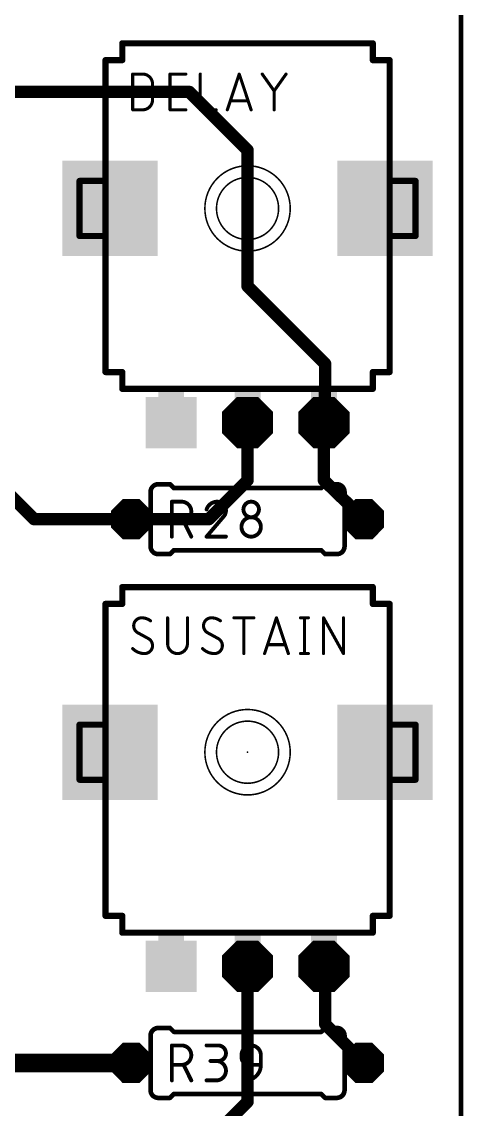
# Model space of a CAD drawing. Extents: x -0.1 to 36.3, y -0.1 to 99.1.
# Drawn here: x 21.82 to 36.27, y 45.48 to 81.04 of the extents above; entities that cross this region are included whole.
import ezdxf

# ---------------------------------------------------------------- set-up
doc = ezdxf.new("R2010")
doc.units = 0
for name, color, linetype in [('1', 12, 'CONTINUOUS'), ('16', 132, 'CONTINUOUS'), ('17', 110, 'CONTINUOUS'), ('20', 31, 'CONTINUOUS'), ('21', 253, 'CONTINUOUS'), ('23', 53, 'CONTINUOUS'), ('25', 253, 'CONTINUOUS'), ('51', 253, 'CONTINUOUS')]:
    doc.layers.add(name, color=color, linetype=linetype)

# ---------------------------------------------------------------- blocks, each defined once
blk = doc.blocks.new('RECT')
blk.add_solid([(-0.5, -0.5), (0.5, -0.5), (-0.5, 0.5), (0.5, 0.5)])
blk = doc.blocks.new('SQUAREP')
blk.add_solid([(-0.5, -0.5), (0.5, -0.5), (-0.5, 0.5), (0.5, 0.5)])
blk = doc.blocks.new('OCTAGONP')
at = {"const_width": 0.5}
blk.add_lwpolyline([(-0.25, -0.1036), (-0.25, 0.1036), (-0.1036, 0.25), (0.1036, 0.25), (0.25, 0.1036), (0.25, -0.1036), (0.1036, -0.25), (-0.1036, -0.25), (-0.25, -0.1036), (-0.25, 0.1036)], dxfattribs=at)

msp = doc.modelspace()

# ---------------------------------------------------------------- linework, layer by layer
at = {"layer": '1', "const_width": 0.1524}
msp.add_lwpolyline([(36.195, 0), (36.195, 99.06)], dxfattribs=at)
at = {"layer": '16'}
for points, const_width in [([(36.195, 0), (36.195, 99.06)], 0.1524), ([(19.05, 78.74), (27.305, 78.74)], 0.4064), ([(27.305, 78.74), (29.21, 76.835)], 0.4064), ([(29.21, 76.835), (29.21, 72.39)], 0.4064), ([(29.21, 72.39), (31.75, 69.85)], 0.4064), ([(31.75, 69.85), (31.75, 69.2)], 0.4064), ([(31.75, 69.2), (31.71, 67.93)], 0.4064), ([(29.21, 67.93), (29.21, 66.04)], 0.4064), ([(31.71, 66.04), (31.71, 67.93)], 0.4064), ([(20.955, 66.04), (22.225, 64.77)], 0.4064), ([(29.21, 66.04), (27.94, 64.77)], 0.4064), ([(33.02, 64.77), (31.71, 66.04)], 0.4064), ([(22.225, 64.77), (25.4, 64.77)], 0.4064), ([(27.94, 64.77), (25.4, 64.77)], 0.4064), ([(29.21, 45.72), (29.21, 50.15)], 0.4064), ([(31.71, 50.15), (31.75, 49.515)], 0.4064), ([(31.75, 49.515), (31.75, 48.26)], 0.4064), ([(31.75, 48.26), (33.02, 46.99)], 0.4064), ([(25.4, 46.99), (19.05, 46.99)], 0.6096), ([(27.305, 43.815), (29.21, 45.72)], 0.4064)]:
    msp.add_lwpolyline(points, dxfattribs=dict(at, const_width=const_width))
for points, const_width in [([(27.3768, 78.8118, 1), (27.2332, 78.6682)], 0.2032), ([(27.305, 78.6384, 1), (27.305, 78.8416)], 0.2032), ([(29.3116, 76.835, 1), (29.1084, 76.835)], 0.2032), ([(29.1382, 76.7632, 1), (29.2818, 76.9068)], 0.2032), ([(29.2818, 72.4618, 1), (29.1382, 72.3182)], 0.2032), ([(29.1084, 72.39, 1), (29.3116, 72.39)], 0.2032), ([(31.8516, 69.85, 1), (31.6484, 69.85)], 0.2032), ([(31.6782, 69.7782, 1), (31.8218, 69.9218)], 0.2032), ([(31.8515, 69.1968, 1), (31.6485, 69.2032)], 0.2032), ([(31.6484, 69.2, 1), (31.8516, 69.2)], 0.2032), ([(29.3116, 67.93, 1), (29.1084, 67.93)], 0.2032), ([(31.8116, 67.93, 1), (31.6084, 67.93)], 0.2032), ([(31.6085, 67.9332, 1), (31.8115, 67.9268)], 0.2032), ([(29.1084, 66.04, 1), (29.3116, 66.04)], 0.2032), ([(29.2818, 65.9682, 1), (29.1382, 66.1118)], 0.2032), ([(31.7807, 66.1129, 1), (31.6393, 65.9671)], 0.2032), ([(31.6084, 66.04, 1), (31.8116, 66.04)], 0.2032), ([(22.225, 64.8716, 1), (22.225, 64.6684)], 0.2032), ([(22.1532, 64.6982, 1), (22.2968, 64.8418)], 0.2032), ([(25.4, 64.8716, 1), (25.4, 64.6684)], 0.2032), ([(25.4, 64.6684, 1), (25.4, 64.8716)], 0.2032), ([(27.8682, 64.8418, 1), (28.0118, 64.6982)], 0.2032), ([(27.94, 64.6684, 1), (27.94, 64.8716)], 0.2032), ([(32.9493, 64.6971, 1), (33.0907, 64.8429)], 0.2032), ([(29.3116, 50.15, 1), (29.1084, 50.15)], 0.2032), ([(31.8114, 50.1564, 1), (31.6086, 50.1436)], 0.2032), ([(31.8516, 49.515, 1), (31.6484, 49.515)], 0.2032), ([(31.6486, 49.5086, 1), (31.8514, 49.5214)], 0.2032), ([(31.8218, 48.3318, 1), (31.6782, 48.1882)], 0.2032), ([(31.6484, 48.26, 1), (31.8516, 48.26)], 0.2032), ([(25.4, 46.8376, 1), (25.4, 47.1424)], 0.3048), ([(32.9482, 46.9182, 1), (33.0918, 47.0618)], 0.2032), ([(29.2818, 45.6482, 1), (29.1382, 45.7918)], 0.2032), ([(29.1084, 45.72, 1), (29.3116, 45.72)], 0.2032)]:
    msp.add_lwpolyline(points, format="xyb", dxfattribs=dict(at, const_width=const_width))
at = {"layer": '20'}
msp.add_line((36.195, 0), (36.195, 99.06), dxfattribs=at)
at = {"layer": '21'}
for points, const_width in [([(25.11, 80.33), (33.31, 80.33)], 0.2032), ([(25.11, 80.33), (25.11, 79.78)], 0.2032), ([(33.31, 79.78), (33.31, 80.33)], 0.2032), ([(25.11, 79.78), (24.56, 79.78)], 0.2032), ([(24.56, 77.58), (24.56, 79.78)], 0.2032), ([(33.86, 79.78), (33.31, 79.78)], 0.2032), ([(33.86, 79.78), (33.86, 77.58)], 0.2032), ([(24.56, 69.58), (24.56, 72.78)], 0.2032), ([(33.86, 72.78), (33.86, 69.58)], 0.2032), ([(24.56, 69.58), (25.11, 69.58)], 0.2032), ([(25.11, 69.58), (25.11, 69.03)], 0.2032), ([(33.31, 69.58), (33.86, 69.58)], 0.2032), ([(33.31, 69.03), (33.31, 69.58)], 0.2032), ([(33.31, 69.03), (25.11, 69.03)], 0.2032), ([(26.289, 65.913), (26.67, 65.913)], 0.1524), ([(26.797, 65.786), (26.67, 65.913)], 0.1524), ([(26.797, 65.786), (31.623, 65.786)], 0.1524), ([(31.623, 65.786), (31.75, 65.913)], 0.1524), ([(32.131, 65.913), (31.75, 65.913)], 0.1524), ([(26.289, 63.627), (26.67, 63.627)], 0.1524), ([(26.797, 63.754), (26.67, 63.627)], 0.1524), ([(26.797, 63.754), (31.623, 63.754)], 0.1524), ([(31.623, 63.754), (31.75, 63.627)], 0.1524), ([(32.131, 63.627), (31.75, 63.627)], 0.1524), ([(25.11, 62.55), (33.31, 62.55)], 0.2032), ([(25.11, 62.55), (25.11, 62)], 0.2032), ([(33.31, 62), (33.31, 62.55)], 0.2032), ([(25.11, 62), (24.56, 62)], 0.2032), ([(24.56, 59.8), (24.56, 62)], 0.2032), ([(33.86, 62), (33.31, 62)], 0.2032), ([(33.86, 62), (33.86, 59.8)], 0.2032), ([(24.56, 51.8), (24.56, 55)], 0.2032), ([(33.86, 55), (33.86, 51.8)], 0.2032), ([(24.56, 51.8), (25.11, 51.8)], 0.2032), ([(25.11, 51.8), (25.11, 51.25)], 0.2032), ([(33.31, 51.8), (33.86, 51.8)], 0.2032), ([(33.31, 51.25), (33.31, 51.8)], 0.2032), ([(33.31, 51.25), (25.11, 51.25)], 0.2032), ([(26.289, 48.133), (26.67, 48.133)], 0.1524), ([(26.797, 48.006), (26.67, 48.133)], 0.1524), ([(31.623, 48.006), (26.797, 48.006)], 0.1524), ([(31.623, 48.006), (31.75, 48.133)], 0.1524), ([(32.131, 48.133), (31.75, 48.133)], 0.1524), ([(26.289, 45.847), (26.67, 45.847)], 0.1524), ([(26.797, 45.974), (26.67, 45.847)], 0.1524), ([(31.623, 45.974), (26.797, 45.974)], 0.1524), ([(31.623, 45.974), (31.75, 45.847)], 0.1524), ([(32.131, 45.847), (31.75, 45.847)], 0.1524)]:
    msp.add_lwpolyline(points, dxfattribs=dict(at, const_width=const_width))
for points, const_width in [([(25.11, 80.3808, 1), (25.11, 80.2792)], 0.1016), ([(25.1608, 80.33, 1), (25.0592, 80.33)], 0.1016), ([(33.3608, 80.33, 1), (33.2592, 80.33)], 0.1016), ([(33.31, 80.2792, 1), (33.31, 80.3808)], 0.1016), ([(24.56, 79.8308, 1), (24.56, 79.7292)], 0.1016), ([(24.6108, 79.78, 1), (24.5092, 79.78)], 0.1016), ([(25.0592, 79.78, 1), (25.1608, 79.78)], 0.1016), ([(25.11, 79.7292, 1), (25.11, 79.8308)], 0.1016), ([(33.31, 79.8308, 1), (33.31, 79.7292)], 0.1016), ([(33.2592, 79.78, 1), (33.3608, 79.78)], 0.1016), ([(33.9108, 79.78, 1), (33.8092, 79.78)], 0.1016), ([(33.86, 79.7292, 1), (33.86, 79.8308)], 0.1016), ([(24.5092, 77.58, 1), (24.6108, 77.58)], 0.1016), ([(33.8092, 77.58, 1), (33.9108, 77.58)], 0.1016), ([(29.21, 73.533, 1), (29.21, 76.327, 1), (29.21, 73.533)], 0.0508), ([(29.21, 73.914, 1), (29.21, 75.946, 1), (29.21, 73.914)], 0.0508), ([(24.6108, 72.78, 1), (24.5092, 72.78)], 0.1016), ([(33.9108, 72.78, 1), (33.8092, 72.78)], 0.1016), ([(24.56, 69.6308, 1), (24.56, 69.5292)], 0.1016), ([(24.5092, 69.58, 1), (24.6108, 69.58)], 0.1016), ([(25.1608, 69.58, 1), (25.0592, 69.58)], 0.1016), ([(25.11, 69.5292, 1), (25.11, 69.6308)], 0.1016), ([(33.31, 69.6308, 1), (33.31, 69.5292)], 0.1016), ([(33.3608, 69.58, 1), (33.2592, 69.58)], 0.1016), ([(33.8092, 69.58, 1), (33.9108, 69.58)], 0.1016), ([(33.86, 69.5292, 1), (33.86, 69.6308)], 0.1016), ([(25.11, 69.0808, 1), (25.11, 68.9792)], 0.1016), ([(25.0592, 69.03, 1), (25.1608, 69.03)], 0.1016), ([(33.2592, 69.03, 1), (33.3608, 69.03)], 0.1016), ([(33.31, 68.9792, 1), (33.31, 69.0808)], 0.1016), ([(26.289, 65.913, 0.4142), (26.035, 65.659)], 0.1524), ([(26.289, 65.9511, 1), (26.289, 65.8749)], 0.0762), ([(26.289, 65.8749, 1), (26.289, 65.9511)], 0.0762), ([(26.6969, 65.9399, 1), (26.6431, 65.8861)], 0.0762), ([(26.67, 65.8749, 1), (26.67, 65.9511)], 0.0762), ([(26.797, 65.8241, 1), (26.797, 65.7479)], 0.0762), ([(26.7701, 65.7591, 1), (26.8239, 65.8129)], 0.0762), ([(31.5961, 65.8129, 1), (31.6499, 65.7591)], 0.0762), ([(31.623, 65.7479, 1), (31.623, 65.8241)], 0.0762), ([(31.75, 65.9511, 1), (31.75, 65.8749)], 0.0762), ([(31.7769, 65.8861, 1), (31.7231, 65.9399)], 0.0762), ([(32.385, 65.659, 0.4142), (32.131, 65.913)], 0.1524), ([(32.131, 65.9511, 1), (32.131, 65.8749)], 0.0762), ([(32.131, 65.8749, 1), (32.131, 65.9511)], 0.0762), ([(25.9969, 65.659, 1), (26.0731, 65.659)], 0.0762), ([(32.3469, 65.659, 1), (32.4231, 65.659)], 0.0762), ([(26.035, 63.881, 0.4142), (26.289, 63.627)], 0.1524), ([(26.0731, 63.881, 1), (25.9969, 63.881)], 0.0762), ([(26.289, 63.6651, 1), (26.289, 63.5889)], 0.0762), ([(26.289, 63.5889, 1), (26.289, 63.6651)], 0.0762), ([(26.6431, 63.6539, 1), (26.6969, 63.6001)], 0.0762), ([(26.67, 63.5889, 1), (26.67, 63.6651)], 0.0762), ([(26.797, 63.7921, 1), (26.797, 63.7159)], 0.0762), ([(26.8239, 63.7271, 1), (26.7701, 63.7809)], 0.0762), ([(31.6499, 63.7809, 1), (31.5961, 63.7271)], 0.0762), ([(31.623, 63.7159, 1), (31.623, 63.7921)], 0.0762), ([(31.75, 63.6651, 1), (31.75, 63.5889)], 0.0762), ([(31.7231, 63.6001, 1), (31.7769, 63.6539)], 0.0762), ([(32.131, 63.627, 0.4142), (32.385, 63.881)], 0.1524), ([(32.131, 63.6651, 1), (32.131, 63.5889)], 0.0762), ([(32.131, 63.5889, 1), (32.131, 63.6651)], 0.0762), ([(32.4231, 63.881, 1), (32.3469, 63.881)], 0.0762), ([(25.11, 62.6008, 1), (25.11, 62.4992)], 0.1016), ([(25.1608, 62.55, 1), (25.0592, 62.55)], 0.1016), ([(33.3608, 62.55, 1), (33.2592, 62.55)], 0.1016), ([(33.31, 62.4992, 1), (33.31, 62.6008)], 0.1016), ([(24.56, 62.0508, 1), (24.56, 61.9492)], 0.1016), ([(24.6108, 62, 1), (24.5092, 62)], 0.1016), ([(25.0592, 62, 1), (25.1608, 62)], 0.1016), ([(25.11, 61.9492, 1), (25.11, 62.0508)], 0.1016), ([(33.31, 62.0508, 1), (33.31, 61.9492)], 0.1016), ([(33.2592, 62, 1), (33.3608, 62)], 0.1016), ([(33.9108, 62, 1), (33.8092, 62)], 0.1016), ([(33.86, 61.9492, 1), (33.86, 62.0508)], 0.1016), ([(24.5092, 59.8, 1), (24.6108, 59.8)], 0.1016), ([(33.8092, 59.8, 1), (33.9108, 59.8)], 0.1016), ([(29.21, 55.753, 1), (29.21, 58.547, 1), (29.21, 55.753)], 0.0508), ([(29.21, 56.134, 1), (29.21, 58.166, 1), (29.21, 56.134)], 0.0508), ([(24.6108, 55, 1), (24.5092, 55)], 0.1016), ([(33.9108, 55, 1), (33.8092, 55)], 0.1016), ([(24.56, 51.8508, 1), (24.56, 51.7492)], 0.1016), ([(24.5092, 51.8, 1), (24.6108, 51.8)], 0.1016), ([(25.1608, 51.8, 1), (25.0592, 51.8)], 0.1016), ([(25.11, 51.7492, 1), (25.11, 51.8508)], 0.1016), ([(33.31, 51.8508, 1), (33.31, 51.7492)], 0.1016), ([(33.3608, 51.8, 1), (33.2592, 51.8)], 0.1016), ([(33.8092, 51.8, 1), (33.9108, 51.8)], 0.1016), ([(33.86, 51.7492, 1), (33.86, 51.8508)], 0.1016), ([(25.11, 51.3008, 1), (25.11, 51.1992)], 0.1016), ([(25.0592, 51.25, 1), (25.1608, 51.25)], 0.1016), ([(33.2592, 51.25, 1), (33.3608, 51.25)], 0.1016), ([(33.31, 51.1992, 1), (33.31, 51.3008)], 0.1016), ([(26.289, 48.133, 0.4142), (26.035, 47.879)], 0.1524), ([(26.289, 48.1711, 1), (26.289, 48.0949)], 0.0762), ([(26.289, 48.0949, 1), (26.289, 48.1711)], 0.0762), ([(26.6969, 48.1599, 1), (26.6431, 48.1061)], 0.0762), ([(26.67, 48.0949, 1), (26.67, 48.1711)], 0.0762), ([(26.797, 48.0441, 1), (26.797, 47.9679)], 0.0762), ([(26.7701, 47.9791, 1), (26.8239, 48.0329)], 0.0762), ([(31.5961, 48.0329, 1), (31.6499, 47.9791)], 0.0762), ([(31.623, 47.9679, 1), (31.623, 48.0441)], 0.0762), ([(31.75, 48.1711, 1), (31.75, 48.0949)], 0.0762), ([(31.7769, 48.1061, 1), (31.7231, 48.1599)], 0.0762), ([(32.385, 47.879, 0.4142), (32.131, 48.133)], 0.1524), ([(32.131, 48.1711, 1), (32.131, 48.0949)], 0.0762), ([(32.131, 48.0949, 1), (32.131, 48.1711)], 0.0762), ([(25.9969, 47.879, 1), (26.0731, 47.879)], 0.0762), ([(32.3469, 47.879, 1), (32.4231, 47.879)], 0.0762), ([(26.035, 46.101, 0.4142), (26.289, 45.847)], 0.1524), ([(26.0731, 46.101, 1), (25.9969, 46.101)], 0.0762), ([(26.289, 45.8851, 1), (26.289, 45.8089)], 0.0762), ([(26.289, 45.8089, 1), (26.289, 45.8851)], 0.0762), ([(26.6431, 45.8739, 1), (26.6969, 45.8201)], 0.0762), ([(26.67, 45.8089, 1), (26.67, 45.8851)], 0.0762), ([(26.797, 46.0121, 1), (26.797, 45.9359)], 0.0762), ([(26.8239, 45.9471, 1), (26.7701, 46.0009)], 0.0762), ([(31.6499, 46.0009, 1), (31.5961, 45.9471)], 0.0762), ([(31.623, 45.9359, 1), (31.623, 46.0121)], 0.0762), ([(31.75, 45.8851, 1), (31.75, 45.8089)], 0.0762), ([(31.7231, 45.8201, 1), (31.7769, 45.8739)], 0.0762), ([(32.131, 45.847, 0.4142), (32.385, 46.101)], 0.1524), ([(32.131, 45.8851, 1), (32.131, 45.8089)], 0.0762), ([(32.131, 45.8089, 1), (32.131, 45.8851)], 0.0762), ([(32.4231, 46.101, 1), (32.3469, 46.101)], 0.0762)]:
    msp.add_lwpolyline(points, format="xyb", dxfattribs=dict(at, const_width=const_width))
at = {"layer": '23'}
for p in [(29.21, 74.93), (29.21, 64.77), (29.21, 57.15), (29.21, 46.99)]:
    msp.add_point(p, dxfattribs=at)
at = {"layer": '25'}
for points, const_width in [([(25.4508, 78.1558), (25.4508, 79.3242)], 0.1016), ([(25.4508, 79.3242), (25.7754, 79.3242)], 0.1016), ([(26.6723, 78.1558), (26.6723, 79.3242)], 0.1016), ([(26.6723, 79.3242), (27.1915, 79.3242)], 0.1016), ([(27.6629, 79.3242), (27.6629, 78.1558)], 0.1016), ([(28.5482, 78.1558), (28.9377, 79.3242)], 0.1016), ([(28.9377, 79.3242), (29.3271, 78.1558)], 0.1016), ([(29.6912, 79.3242), (30.0807, 78.7725)], 0.1016), ([(30.0807, 78.7725), (30.4701, 79.3242)], 0.1016), ([(26.0999, 78.9996), (26.0999, 78.4804)], 0.1016), ([(26.6723, 78.8049), (27.0617, 78.8049)], 0.1016), ([(30.0807, 78.1558), (30.0807, 78.7725)], 0.1016), ([(29.2298, 78.4479), (28.6456, 78.4479)], 0.1016), ([(25.7754, 78.1558), (25.4508, 78.1558)], 0.1016), ([(27.1915, 78.1558), (26.6723, 78.1558)], 0.1016), ([(27.6629, 78.1558), (28.1821, 78.1558)], 0.1016), ([(26.7335, 64.1985), (26.7335, 65.3415)], 0.127), ([(26.7335, 65.3415), (27.051, 65.3415)], 0.127), ([(27.051, 64.7065), (26.7335, 64.7065)], 0.127), ([(27.3685, 64.1985), (27.1145, 64.7065)], 0.127), ([(28.408, 64.8335), (27.8682, 64.1985)], 0.127), ([(27.8682, 64.1985), (28.5032, 64.1985)], 0.127), ([(26.5938, 61.5442), (26.5938, 60.7004)], 0.1016), ([(27.2429, 60.7004), (27.2429, 61.5442)], 0.1016), ([(28.7655, 61.5442), (29.4146, 61.5442)], 0.1016), ([(29.09, 60.3758), (29.09, 61.5442)], 0.1016), ([(29.7674, 60.3758), (30.1568, 61.5442)], 0.1016), ([(30.1568, 61.5442), (30.5463, 60.3758)], 0.1016), ([(30.9414, 61.5442), (31.2011, 61.5442)], 0.1016), ([(31.0712, 61.5442), (31.0712, 60.3758)], 0.1016), ([(31.6992, 60.3758), (31.6992, 61.5442)], 0.1016), ([(31.6992, 61.5442), (32.3483, 60.3758)], 0.1016), ([(32.3483, 60.3758), (32.3483, 61.5442)], 0.1016), ([(25.9701, 60.8626), (25.6131, 61.0574)], 0.1016), ([(28.2561, 60.8626), (27.8991, 61.0574)], 0.1016), ([(30.4489, 60.6679), (29.8647, 60.6679)], 0.1016), ([(30.9414, 60.3758), (31.2011, 60.3758)], 0.1016), ([(26.7335, 46.4185), (26.7335, 47.5615)], 0.127), ([(26.7335, 47.5615), (27.051, 47.5615)], 0.127), ([(27.8682, 47.5615), (28.2492, 47.5615)], 0.127), ([(29.0112, 47.1805), (29.0112, 47.244)], 0.127), ([(29.6462, 47.244), (29.6462, 46.9265)], 0.127), ([(27.051, 46.9265), (26.7335, 46.9265)], 0.127), ([(27.3685, 46.4185), (27.1145, 46.9265)], 0.127), ([(28.2492, 47.0535), (27.9952, 47.0535)], 0.127), ([(29.6462, 46.9265), (29.2652, 46.9265)], 0.127), ([(27.8682, 46.4185), (28.1857, 46.4185)], 0.127)]:
    msp.add_lwpolyline(points, dxfattribs=dict(at, const_width=const_width))
for points, const_width in [([(25.4762, 79.3242, 1), (25.4254, 79.3242)], 0.0508), ([(25.4508, 79.3496, 1), (25.4508, 79.2988)], 0.0508), ([(26.0999, 78.9996, 0.4142), (25.7754, 79.3242)], 0.1016), ([(25.7754, 79.3496, 1), (25.7754, 79.2988)], 0.0508), ([(25.7754, 79.2988, 1), (25.7754, 79.3496)], 0.0508), ([(26.6977, 79.3242, 1), (26.6469, 79.3242)], 0.0508), ([(26.6723, 79.3496, 1), (26.6723, 79.2988)], 0.0508), ([(27.1915, 79.2988, 1), (27.1915, 79.3496)], 0.0508), ([(27.6883, 79.3242, 1), (27.6375, 79.3242)], 0.0508), ([(28.9617, 79.3322, 1), (28.9136, 79.3162)], 0.0508), ([(28.9617, 79.3162, 1), (28.9136, 79.3322)], 0.0508), ([(29.7119, 79.3388, 1), (29.6704, 79.3096)], 0.0508), ([(30.4909, 79.3096, 1), (30.4494, 79.3388)], 0.0508), ([(26.1253, 78.9996, 1), (26.0745, 78.9996)], 0.0508), ([(26.0745, 78.9996, 1), (26.1253, 78.9996)], 0.0508), ([(26.6723, 78.8303, 1), (26.6723, 78.7795)], 0.0508), ([(27.0617, 78.7795, 1), (27.0617, 78.8303)], 0.0508), ([(30.0599, 78.7871, 1), (30.1014, 78.7578)], 0.0508), ([(30.1061, 78.7725, 1), (30.0553, 78.7725)], 0.0508), ([(30.0599, 78.7578, 1), (30.1014, 78.7871)], 0.0508), ([(25.7754, 78.1558, 0.4142), (26.0999, 78.4804)], 0.1016), ([(26.1253, 78.4804, 1), (26.0745, 78.4804)], 0.0508), ([(26.0745, 78.4804, 1), (26.1253, 78.4804)], 0.0508), ([(28.6456, 78.4733, 1), (28.6456, 78.4225)], 0.0508), ([(29.2298, 78.4225, 1), (29.2298, 78.4733)], 0.0508), ([(25.4508, 78.1812, 1), (25.4508, 78.1304)], 0.0508), ([(25.4254, 78.1558, 1), (25.4762, 78.1558)], 0.0508), ([(25.7754, 78.1812, 1), (25.7754, 78.1304)], 0.0508), ([(25.7754, 78.1304, 1), (25.7754, 78.1812)], 0.0508), ([(26.6723, 78.1812, 1), (26.6723, 78.1304)], 0.0508), ([(26.6469, 78.1558, 1), (26.6977, 78.1558)], 0.0508), ([(27.1915, 78.1304, 1), (27.1915, 78.1812)], 0.0508), ([(27.6629, 78.1812, 1), (27.6629, 78.1304)], 0.0508), ([(27.6375, 78.1558, 1), (27.6883, 78.1558)], 0.0508), ([(28.1821, 78.1304, 1), (28.1821, 78.1812)], 0.0508), ([(28.5241, 78.1638, 1), (28.5723, 78.1478)], 0.0508), ([(29.303, 78.1478, 1), (29.3512, 78.1638)], 0.0508), ([(30.0553, 78.1558, 1), (30.1061, 78.1558)], 0.0508), ([(26.7653, 65.3415, 1), (26.7018, 65.3415)], 0.0635), ([(26.7335, 65.3732, 1), (26.7335, 65.3097)], 0.0635), ([(27.051, 64.7065, 1), (27.051, 65.3415)], 0.127), ([(27.051, 65.3732, 1), (27.051, 65.3097)], 0.0635), ([(27.051, 65.3097, 1), (27.051, 65.3732)], 0.0635), ([(28.2175, 65.3415, 0.3252), (27.8682, 65.0875)], 0.127), ([(27.838, 65.0973, 1), (27.8984, 65.0777)], 0.0635), ([(28.5032, 65.0558, 0.4142), (28.2175, 65.3415)], 0.127), ([(28.2175, 65.3732, 1), (28.2175, 65.3097)], 0.0635), ([(28.2175, 65.3097, 1), (28.2175, 65.3732)], 0.0635), ([(28.408, 64.8335, 0.2053), (28.5032, 65.0558)], 0.127), ([(28.535, 65.0558, 1), (28.4715, 65.0557)], 0.0635), ([(28.4715, 65.0558, 1), (28.535, 65.0558)], 0.0635), ([(29.5827, 65.0875, 1), (29.0747, 65.0875)], 0.127), ([(29.0747, 65.0875, 1), (29.5827, 65.0875)], 0.127), ([(29.1065, 65.0875, 1), (29.043, 65.0875)], 0.0635), ([(29.043, 65.0875, 1), (29.1065, 65.0875)], 0.0635), ([(29.6145, 65.0875, 1), (29.551, 65.0875)], 0.0635), ([(29.551, 65.0875, 1), (29.6145, 65.0875)], 0.0635), ([(26.7335, 64.7383, 1), (26.7335, 64.6748)], 0.0635), ([(27.051, 64.7383, 1), (27.051, 64.6748)], 0.0635), ([(27.051, 64.6748, 1), (27.051, 64.7383)], 0.0635), ([(27.1429, 64.7207, 1), (27.0861, 64.6923)], 0.0635), ([(28.3861, 64.8565, 1), (28.4299, 64.8105)], 0.0635), ([(28.4322, 64.8129, 1), (28.3838, 64.8541)], 0.0635), ([(29.6462, 64.516, 1), (29.0112, 64.516)], 0.127), ([(29.0112, 64.516, 1), (29.6462, 64.516)], 0.127), ([(29.043, 64.516, 1), (28.9795, 64.516)], 0.0635), ([(28.9795, 64.516, 1), (29.043, 64.516)], 0.0635), ([(29.678, 64.516, 1), (29.6145, 64.516)], 0.0635), ([(29.6145, 64.516, 1), (29.678, 64.516)], 0.0635), ([(26.7018, 64.1985, 1), (26.7653, 64.1985)], 0.0635), ([(27.3401, 64.1843, 1), (27.3969, 64.2127)], 0.0635), ([(27.8682, 64.2303, 1), (27.8682, 64.1668)], 0.0635), ([(27.844, 64.2191, 1), (27.8924, 64.1779)], 0.0635), ([(28.5032, 64.1668, 1), (28.5032, 64.2303)], 0.0635), ([(25.7429, 61.5442, 0.4142), (25.4833, 61.2846)], 0.1016), ([(26.035, 61.4468, 0.1623), (25.7429, 61.5442)], 0.1016), ([(25.7429, 61.5696, 1), (25.7429, 61.5188)], 0.0508), ([(25.7429, 61.5188, 1), (25.7429, 61.5696)], 0.0508), ([(26.6192, 61.5442, 1), (26.5684, 61.5442)], 0.0508), ([(27.2683, 61.5442, 1), (27.2175, 61.5442)], 0.0508), ([(28.0289, 61.5442, 0.4142), (27.7692, 61.2846)], 0.1016), ([(28.321, 61.4468, 0.1623), (28.0289, 61.5442)], 0.1016), ([(28.0289, 61.5696, 1), (28.0289, 61.5188)], 0.0508), ([(28.0289, 61.5188, 1), (28.0289, 61.5696)], 0.0508), ([(28.7655, 61.5696, 1), (28.7655, 61.5188)], 0.0508), ([(29.1154, 61.5442, 1), (29.0646, 61.5442)], 0.0508), ([(29.4146, 61.5188, 1), (29.4146, 61.5696)], 0.0508), ([(30.1809, 61.5522, 1), (30.1327, 61.5362)], 0.0508), ([(30.1809, 61.5362, 1), (30.1327, 61.5522)], 0.0508), ([(30.9414, 61.5696, 1), (30.9414, 61.5188)], 0.0508), ([(31.0966, 61.5442, 1), (31.0458, 61.5442)], 0.0508), ([(31.2011, 61.5188, 1), (31.2011, 61.5696)], 0.0508), ([(31.7246, 61.5442, 1), (31.6738, 61.5442)], 0.0508), ([(31.7214, 61.5565, 1), (31.677, 61.5319)], 0.0508), ([(32.3737, 61.5442, 1), (32.3229, 61.5442)], 0.0508), ([(25.4833, 61.2846, 0.2656), (25.6131, 61.0574)], 0.1016), ([(25.5087, 61.2846, 1), (25.4579, 61.2846)], 0.0508), ([(25.4579, 61.2846, 1), (25.5087, 61.2846)], 0.0508), ([(26.0198, 61.4265, 1), (26.0502, 61.4672)], 0.0508), ([(27.7692, 61.2846, 0.2656), (27.8991, 61.0574)], 0.1016), ([(27.7946, 61.2846, 1), (27.7438, 61.2846)], 0.0508), ([(27.7438, 61.2846, 1), (27.7946, 61.2846)], 0.0508), ([(28.3058, 61.4265, 1), (28.3362, 61.4672)], 0.0508), ([(25.6252, 61.0797, 1), (25.6009, 61.0351)], 0.0508), ([(25.6002, 61.0355, 1), (25.626, 61.0792)], 0.0508), ([(26.0999, 60.6354, 0.2656), (25.9701, 60.8626)], 0.1016), ([(25.983, 60.8845, 1), (25.9572, 60.8407)], 0.0508), ([(25.9579, 60.8403, 1), (25.9823, 60.8849)], 0.0508), ([(27.9112, 61.0797, 1), (27.8869, 61.0351)], 0.0508), ([(27.8862, 61.0355, 1), (27.912, 61.0792)], 0.0508), ([(28.3859, 60.6354, 0.2656), (28.2561, 60.8626)], 0.1016), ([(28.269, 60.8845, 1), (28.2432, 60.8407)], 0.0508), ([(28.2439, 60.8403, 1), (28.2682, 60.8849)], 0.0508), ([(25.4508, 60.5381, 0.2), (25.8403, 60.3758)], 0.1016), ([(25.4688, 60.556, 1), (25.4328, 60.5202)], 0.0508), ([(25.8403, 60.3758, 0.4142), (26.0999, 60.6354)], 0.1016), ([(26.1253, 60.6354, 1), (26.0745, 60.6354)], 0.0508), ([(26.0745, 60.6354, 1), (26.1253, 60.6354)], 0.0508), ([(26.5938, 60.7004, 1), (27.2429, 60.7004)], 0.1016), ([(26.6192, 60.7004, 1), (26.5684, 60.7004)], 0.0508), ([(26.5684, 60.7004, 1), (26.6192, 60.7004)], 0.0508), ([(27.2683, 60.7004, 1), (27.2175, 60.7004)], 0.0508), ([(27.2175, 60.7004, 1), (27.2683, 60.7004)], 0.0508), ([(27.7368, 60.5381, 0.2), (28.1263, 60.3758)], 0.1016), ([(27.7548, 60.556, 1), (27.7188, 60.5202)], 0.0508), ([(28.1263, 60.3758, 0.4142), (28.3859, 60.6354)], 0.1016), ([(28.4113, 60.6354, 1), (28.3605, 60.6354)], 0.0508), ([(28.3605, 60.6354, 1), (28.4113, 60.6354)], 0.0508), ([(29.8647, 60.6933, 1), (29.8647, 60.6425)], 0.0508), ([(30.4489, 60.6425, 1), (30.4489, 60.6933)], 0.0508), ([(25.8403, 60.4012, 1), (25.8403, 60.3504)], 0.0508), ([(25.8403, 60.3504, 1), (25.8403, 60.4012)], 0.0508), ([(28.1263, 60.4012, 1), (28.1263, 60.3504)], 0.0508), ([(28.1263, 60.3504, 1), (28.1263, 60.4012)], 0.0508), ([(29.0646, 60.3758, 1), (29.1154, 60.3758)], 0.0508), ([(29.7433, 60.3838, 1), (29.7915, 60.3678)], 0.0508), ([(30.5222, 60.3678, 1), (30.5704, 60.3838)], 0.0508), ([(30.9414, 60.4012, 1), (30.9414, 60.3504)], 0.0508), ([(31.0458, 60.3758, 1), (31.0966, 60.3758)], 0.0508), ([(31.2011, 60.3504, 1), (31.2011, 60.4012)], 0.0508), ([(31.6738, 60.3758, 1), (31.7246, 60.3758)], 0.0508), ([(32.3229, 60.3758, 1), (32.3737, 60.3758)], 0.0508), ([(32.3261, 60.3635, 1), (32.3705, 60.3881)], 0.0508), ([(26.7335, 47.5933, 1), (26.7335, 47.5297)], 0.0635), ([(26.7653, 47.5615, 1), (26.7018, 47.5615)], 0.0635), ([(27.051, 47.5933, 1), (27.051, 47.5297)], 0.0635), ([(27.051, 46.9265, 1), (27.051, 47.5615)], 0.127), ([(27.051, 47.5297, 1), (27.051, 47.5933)], 0.0635), ([(27.8682, 47.5933, 1), (27.8682, 47.5297)], 0.0635), ([(28.2492, 47.5933, 1), (28.2492, 47.5297)], 0.0635), ([(28.2492, 47.0535, 1), (28.2492, 47.5615)], 0.127), ([(28.2492, 47.5297, 1), (28.2492, 47.5933)], 0.0635), ([(29.6462, 47.244, 1), (29.0112, 47.244)], 0.127), ([(29.043, 47.244, 1), (28.9795, 47.244)], 0.0635), ([(29.678, 47.244, 1), (29.6145, 47.244)], 0.0635), ([(26.7335, 46.9583, 1), (26.7335, 46.8948)], 0.0635), ([(27.051, 46.9583, 1), (27.051, 46.8948)], 0.0635), ([(27.051, 46.8948, 1), (27.051, 46.9583)], 0.0635), ([(27.1429, 46.9407, 1), (27.0861, 46.9123)], 0.0635), ([(27.9952, 47.0853, 1), (27.9952, 47.0217)], 0.0635), ([(28.1857, 46.4185, 1), (28.1857, 47.0535)], 0.127), ([(28.1857, 47.0853, 1), (28.1857, 47.0217)], 0.0635), ([(28.2492, 47.0853, 1), (28.2492, 47.0217)], 0.0635), ([(28.2492, 47.0217, 1), (28.2492, 47.0853)], 0.0635), ([(29.0112, 47.1805, 0.4142), (29.2652, 46.9265)], 0.127), ([(28.9795, 47.244, 1), (29.043, 47.244)], 0.0635), ([(29.043, 47.1805, 1), (28.9795, 47.1805)], 0.0635), ([(28.9795, 47.1805, 1), (29.043, 47.1805)], 0.0635), ([(29.1382, 46.4185, 0.4142), (29.6462, 46.9265)], 0.127), ([(29.2652, 46.9583, 1), (29.2652, 46.8948)], 0.0635), ([(29.2652, 46.8948, 1), (29.2652, 46.9583)], 0.0635), ([(29.6145, 47.244, 1), (29.678, 47.244)], 0.0635), ([(29.678, 46.9265, 1), (29.6145, 46.9265)], 0.0635), ([(29.6145, 46.9265, 1), (29.678, 46.9265)], 0.0635), ([(29.6462, 46.8948, 1), (29.6462, 46.9583)], 0.0635), ([(26.7018, 46.4185, 1), (26.7653, 46.4185)], 0.0635), ([(27.3401, 46.4043, 1), (27.3969, 46.4327)], 0.0635), ([(27.8682, 46.4503, 1), (27.8682, 46.3867)], 0.0635), ([(28.1857, 46.4503, 1), (28.1857, 46.3867)], 0.0635), ([(28.1857, 46.3867, 1), (28.1857, 46.4503)], 0.0635), ([(29.1382, 46.4503, 1), (29.1382, 46.3867)], 0.0635)]:
    msp.add_lwpolyline(points, format="xyb", dxfattribs=dict(at, const_width=const_width))
at = {"layer": '51'}
for points, const_width in [([(24.56, 69.58), (24.56, 79.78)], 0.2032), ([(33.86, 79.78), (33.86, 69.58)], 0.2032), ([(24.46, 75.83), (23.71, 75.83)], 0.2032), ([(23.71, 75.83), (23.71, 74.03)], 0.2032), ([(34.71, 75.83), (33.96, 75.83)], 0.2032), ([(34.71, 74.03), (34.71, 75.83)], 0.2032), ([(23.71, 74.03), (24.46, 74.03)], 0.2032), ([(33.96, 74.03), (34.71, 74.03)], 0.2032), ([(26.035, 65.659), (26.035, 63.881)], 0.1524), ([(32.385, 65.659), (32.385, 63.881)], 0.1524), ([(25.781, 64.77), (25.4, 64.77)], 0.6096), ([(33.02, 64.77), (32.639, 64.77)], 0.6096), ([(24.56, 51.8), (24.56, 62)], 0.2032), ([(33.86, 62), (33.86, 51.8)], 0.2032), ([(24.46, 58.05), (23.71, 58.05)], 0.2032), ([(23.71, 58.05), (23.71, 56.25)], 0.2032), ([(34.71, 58.05), (33.96, 58.05)], 0.2032), ([(34.71, 56.25), (34.71, 58.05)], 0.2032), ([(23.71, 56.25), (24.46, 56.25)], 0.2032), ([(33.96, 56.25), (34.71, 56.25)], 0.2032), ([(26.035, 46.101), (26.035, 47.879)], 0.1524), ([(32.385, 46.101), (32.385, 47.879)], 0.1524), ([(25.4, 46.99), (25.781, 46.99)], 0.6096), ([(32.639, 46.99), (33.02, 46.99)], 0.6096)]:
    msp.add_lwpolyline(points, dxfattribs=dict(at, const_width=const_width))
for points, const_width in [([(24.6108, 79.78, 1), (24.5092, 79.78)], 0.1016), ([(33.9108, 79.78, 1), (33.8092, 79.78)], 0.1016), ([(23.71, 75.8808, 1), (23.71, 75.7792)], 0.1016), ([(23.7608, 75.83, 1), (23.6592, 75.83)], 0.1016), ([(24.46, 75.7792, 1), (24.46, 75.8808)], 0.1016), ([(33.96, 75.8808, 1), (33.96, 75.7792)], 0.1016), ([(34.7608, 75.83, 1), (34.6592, 75.83)], 0.1016), ([(34.71, 75.7792, 1), (34.71, 75.8808)], 0.1016), ([(23.71, 74.0808, 1), (23.71, 73.9792)], 0.1016), ([(23.6592, 74.03, 1), (23.7608, 74.03)], 0.1016), ([(24.46, 73.9792, 1), (24.46, 74.0808)], 0.1016), ([(33.96, 74.0808, 1), (33.96, 73.9792)], 0.1016), ([(34.6592, 74.03, 1), (34.7608, 74.03)], 0.1016), ([(34.71, 73.9792, 1), (34.71, 74.0808)], 0.1016), ([(24.5092, 69.58, 1), (24.6108, 69.58)], 0.1016), ([(33.8092, 69.58, 1), (33.9108, 69.58)], 0.1016), ([(26.0731, 65.659, 1), (25.9969, 65.659)], 0.0762), ([(32.4231, 65.659, 1), (32.3469, 65.659)], 0.0762), ([(25.4, 64.9224, 1), (25.4, 64.6176)], 0.3048), ([(25.781, 64.6176, 1), (25.781, 64.9224)], 0.3048), ([(32.639, 64.9224, 1), (32.639, 64.6176)], 0.3048), ([(33.02, 64.6176, 1), (33.02, 64.9224)], 0.3048), ([(25.9969, 63.881, 1), (26.0731, 63.881)], 0.0762), ([(32.3469, 63.881, 1), (32.4231, 63.881)], 0.0762), ([(24.6108, 62, 1), (24.5092, 62)], 0.1016), ([(33.9108, 62, 1), (33.8092, 62)], 0.1016), ([(23.71, 58.1008, 1), (23.71, 57.9992)], 0.1016), ([(23.7608, 58.05, 1), (23.6592, 58.05)], 0.1016), ([(24.46, 57.9992, 1), (24.46, 58.1008)], 0.1016), ([(33.96, 58.1008, 1), (33.96, 57.9992)], 0.1016), ([(34.7608, 58.05, 1), (34.6592, 58.05)], 0.1016), ([(34.71, 57.9992, 1), (34.71, 58.1008)], 0.1016), ([(23.71, 56.3008, 1), (23.71, 56.1992)], 0.1016), ([(23.6592, 56.25, 1), (23.7608, 56.25)], 0.1016), ([(24.46, 56.1992, 1), (24.46, 56.3008)], 0.1016), ([(33.96, 56.3008, 1), (33.96, 56.1992)], 0.1016), ([(34.6592, 56.25, 1), (34.7608, 56.25)], 0.1016), ([(34.71, 56.1992, 1), (34.71, 56.3008)], 0.1016), ([(24.5092, 51.8, 1), (24.6108, 51.8)], 0.1016), ([(33.8092, 51.8, 1), (33.9108, 51.8)], 0.1016), ([(26.0731, 47.879, 1), (25.9969, 47.879)], 0.0762), ([(32.4231, 47.879, 1), (32.3469, 47.879)], 0.0762), ([(25.4, 47.1424, 1), (25.4, 46.8376)], 0.3048), ([(25.781, 46.8376, 1), (25.781, 47.1424)], 0.3048), ([(32.639, 47.1424, 1), (32.639, 46.8376)], 0.3048), ([(33.02, 46.8376, 1), (33.02, 47.1424)], 0.3048), ([(25.9969, 46.101, 1), (26.0731, 46.101)], 0.0762), ([(32.3469, 46.101, 1), (32.4231, 46.101)], 0.0762)]:
    msp.add_lwpolyline(points, format="xyb", dxfattribs=dict(at, const_width=const_width))

# ---------------------------------------------------------------- block references
at = {"layer": '17'}
for name, p, xscale, yscale, rotation in [('SQUAREP', (24.71, 74.93), 3.116, 3.116, 270), ('SQUAREP', (24.71, 74.93), 3.116, 3.116, 270), ('SQUAREP', (33.71, 74.93), 3.116, 3.116, 270), ('SQUAREP', (33.71, 74.93), 3.116, 3.116, 270), ('SQUAREP', (26.71, 67.93), 1.6764, 1.6764, 270), ('SQUAREP', (26.71, 67.93), 1.6764, 1.6764, 270), ('OCTAGONP', (29.21, 67.93), 1.6764, 1.6764, 270), ('OCTAGONP', (29.21, 67.93), 1.6764, 1.6764, 270), ('OCTAGONP', (31.71, 67.93), 1.6764, 1.6764, 270), ('OCTAGONP', (31.71, 67.93), 1.6764, 1.6764, 270), ('OCTAGONP', (25.4, 64.77), 1.3208, 1.3208, 180), ('OCTAGONP', (25.4, 64.77), 1.3208, 1.3208, 180), ('OCTAGONP', (33.02, 64.77), 1.3208, 1.3208, 180), ('OCTAGONP', (33.02, 64.77), 1.3208, 1.3208, 180), ('SQUAREP', (24.71, 57.15), 3.116, 3.116, 270), ('SQUAREP', (24.71, 57.15), 3.116, 3.116, 270), ('SQUAREP', (33.71, 57.15), 3.116, 3.116, 270), ('SQUAREP', (33.71, 57.15), 3.116, 3.116, 270), ('SQUAREP', (26.71, 50.15), 1.6764, 1.6764, 270), ('SQUAREP', (26.71, 50.15), 1.6764, 1.6764, 270), ('OCTAGONP', (29.21, 50.15), 1.6764, 1.6764, 270), ('OCTAGONP', (29.21, 50.15), 1.6764, 1.6764, 270), ('OCTAGONP', (31.71, 50.15), 1.6764, 1.6764, 270), ('OCTAGONP', (31.71, 50.15), 1.6764, 1.6764, 270)]:
    msp.add_blockref(name, p, dxfattribs=dict(at, xscale=xscale, yscale=yscale, rotation=rotation))
at = {"layer": '17', "xscale": 1.3208, "yscale": 1.3208}
for p in [(25.4, 46.99), (25.4, 46.99), (33.02, 46.99), (33.02, 46.99)]:
    msp.add_blockref('OCTAGONP', p, dxfattribs=at)
at = {"layer": '51'}
for p, xscale, yscale in [((26.71, 68.2675), 0.85, 1.325), ((29.21, 68.2675), 0.85, 1.325), ((31.71, 68.2675), 0.85, 1.325), ((26.71, 50.4875), 0.85, 1.325), ((29.21, 50.4875), 0.85, 1.325), ((31.71, 50.4875), 0.85, 1.325), ((25.908, 46.99), 0.254, 0.6096), ((32.512, 46.99), 0.254, 0.6096)]:
    msp.add_blockref('RECT', p, dxfattribs=dict(at, xscale=xscale, yscale=yscale))
at = {"layer": '51', "xscale": 0.254, "yscale": 0.6096, "rotation": 180}
for p in [(25.908, 64.77), (32.512, 64.77)]:
    msp.add_blockref('RECT', p, dxfattribs=at)

doc.saveas('drawing.dxf')
